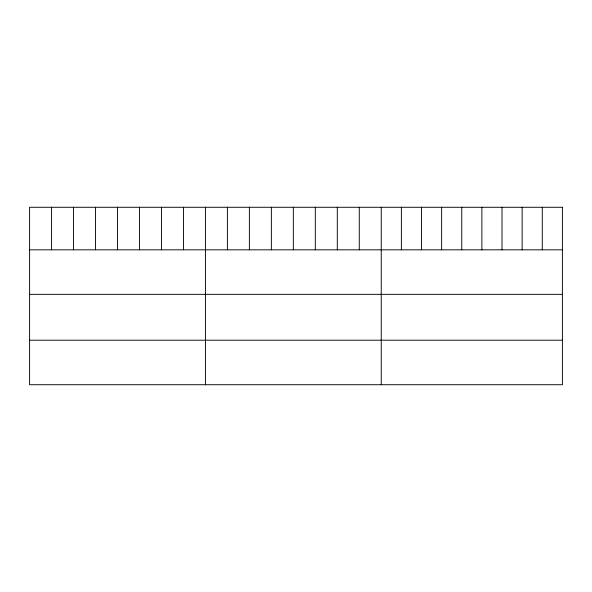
<?xml version="1.0" encoding="UTF-8"?>
<svg xmlns="http://www.w3.org/2000/svg" width="592" height="592" viewBox="0 0 592 592"><rect width="100%" height="100%" fill="white"/><g stroke="black" fill="none" stroke-linecap="round" stroke-linejoin="round"><path stroke-width="0.89" d="M29.6 249.824L562.4 249.824M29.6 294.342L562.4 294.342M29.6 340.208L562.4 340.208M542.272 207.274L542.272 249.824M522.144 207.274L522.144 249.824M502.016 207.274L502.016 249.824M481.888 207.274L481.888 249.824M461.76 207.274L461.76 249.824M441.632 207.274L441.632 249.824M421.504 207.274L421.504 249.824M401.376 207.274L401.376 249.824M381.248 207.274L381.248 384.726M359.27 207.274L359.27 249.824M337.292 207.274L337.292 249.824M315.314 207.274L315.314 249.824M293.336 207.274L293.336 249.824M271.358 207.274L271.358 249.824M249.38 207.274L249.38 249.824M227.402 207.274L227.402 249.824M205.424 207.274L205.424 384.726M183.446 207.274L183.446 249.824M161.468 207.274L161.468 249.824M139.49 207.274L139.49 249.824M117.512 207.274L117.512 249.824M95.534 207.274L95.534 249.824M73.556 207.274L73.556 249.824M51.578 207.274L51.578 249.824M562.4 207.274L29.6 207.274L29.6 384.726L562.4 384.726L562.4 207.274"/></g></svg>
